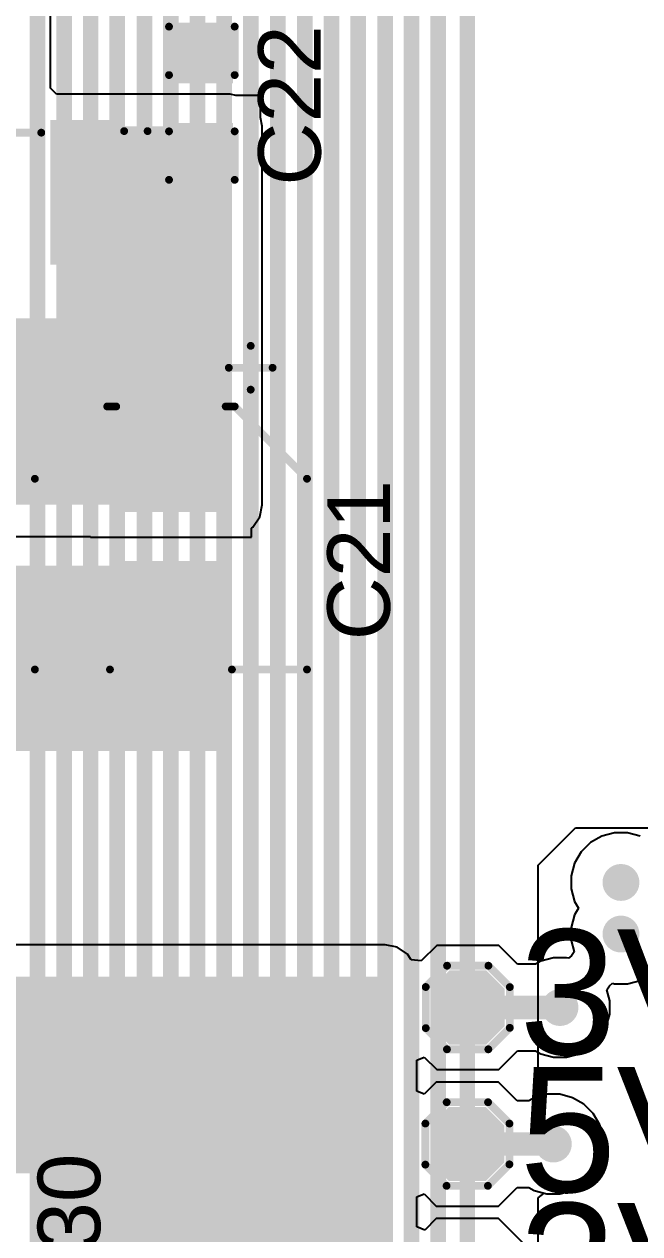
# Model space of a CAD drawing. Header units: millimetres. Extents: x 0 to 214, y 0 to 214.
# Drawn here: x 4.022 to 4.416, y 1.051 to 1.825 of the extents above; entities that cross this region are included whole.
import ezdxf

# ---------------------------------------------------------------- set-up
doc = ezdxf.new("R2010")
doc.units = ezdxf.units.MM
doc.header["$MEASUREMENT"] = 0
for name, color, linetype in [('BottomLayer', 5, 'Continuous'), ('BottomSolder', 6, 'Continuous'), ('TopLayer', 1, 'Continuous'), ('TopOverlay', 2, 'Continuous'), ('TopPaste', 8, 'Continuous'), ('TopSolder', 216, 'Continuous'), ('ViaHoleLayer', 16, 'Continuous')]:
    doc.layers.add(name, color=color, linetype=linetype)
doc.styles.add('Arial', font='', dxfattribs={"height": 0.2})
doc.styles.get('Arial').set_extended_font_data('Arial')

# ---------------------------------------------------------------- blocks, each defined once
blk = doc.blocks.new('T____________0_5___2')
at = {"layer": 'TopLayer'}
blk.add_hatch(color=1, dxfattribs=at).paths.add_polyline_path([(0.00984, 0.01969), (-0.00984, 0.01969), (-0.01969, 0.00984), (-0.01969, -0.00984), (-0.00984, -0.01969), (0.00984, -0.01969), (0.01969, -0.00984), (0.01969, 0.00984)])
at = {"layer": 'TopPaste'}
blk.add_hatch(color=8, dxfattribs=at).paths.add_polyline_path([(0.00984, 0.01969), (-0.00984, 0.01969), (-0.01969, 0.00984), (-0.01969, -0.00984), (-0.00984, -0.01969), (0.00984, -0.01969), (0.01969, -0.00984), (0.01969, 0.00984)])
at = {"layer": 'TopSolder'}
blk.add_hatch(color=216, dxfattribs=at).paths.add_polyline_path([(0.01184, 0.02369), (-0.01184, 0.02369), (-0.02369, 0.01184), (-0.02369, -0.01184), (-0.01184, -0.02369), (0.01184, -0.02369), (0.02369, -0.01184), (0.02369, 0.01184)])
at = {"layer": 'TopOverlay', "const_width": 0.005}
for points in [[(-0.02684, 0.01312), (-0.01321, 0.02675)], [(-0.01321, 0.02675), (0.01325, 0.02675)], [(0.01325, 0.02675), (0.02692, 0.01308)], [(-0.02684, -0.01316), (-0.02684, 0.01312)], [(0.02692, -0.01299), (0.02692, 0.01308)], [(-0.02684, -0.01316), (-0.01328, -0.02672)], [(0.01318, -0.02672), (0.02692, -0.01299)], [(-0.01328, -0.02672), (0.01318, -0.02672)]]:
    blk.add_lwpolyline(points, dxfattribs=at)
at = {"layer": 'TopOverlay', "const_width": 0.0025}
for points in [[(-0.01446, 0.02675, 1), (-0.01196, 0.02675, 1)], [(-0.01446, 0.02675, 1), (-0.01196, 0.02675, 1)], [(0.012, 0.02675, 1), (0.0145, 0.02675, 1)], [(0.012, 0.02675, 1), (0.0145, 0.02675, 1)], [(-0.02809, 0.01312, 1), (-0.02559, 0.01312, 1)], [(-0.02809, 0.01312, 1), (-0.02559, 0.01312, 1)], [(0.02567, 0.01308, 1), (0.02817, 0.01308, 1)], [(0.02567, 0.01308, 1), (0.02817, 0.01308, 1)], [(-0.02809, -0.01316, 1), (-0.02559, -0.01316, 1)], [(-0.02809, -0.01316, 1), (-0.02559, -0.01316, 1)], [(0.02567, -0.01299, 1), (0.02817, -0.01299, 1)], [(0.02567, -0.01299, 1), (0.02817, -0.01299, 1)], [(-0.01453, -0.02672, 1), (-0.01203, -0.02672, 1)], [(-0.01453, -0.02672, 1), (-0.01203, -0.02672, 1)], [(0.01193, -0.02672, 1), (0.01443, -0.02672, 1)], [(0.01193, -0.02672, 1), (0.01443, -0.02672, 1)]]:
    blk.add_lwpolyline(points, format="xyb", close=True, dxfattribs=at)
blk = doc.blocks.new('T____________0_5___219')
at = {"layer": 'TopLayer'}
blk.add_hatch(color=1, dxfattribs=at).paths.add_polyline_path([(0.00984, 0.01969), (-0.00984, 0.01969), (-0.01969, 0.00984), (-0.01969, -0.00984), (-0.00984, -0.01969), (0.00984, -0.01969), (0.01969, -0.00984), (0.01969, 0.00984)])
at = {"layer": 'TopPaste'}
blk.add_hatch(color=8, dxfattribs=at).paths.add_polyline_path([(0.00984, 0.01969), (-0.00984, 0.01969), (-0.01969, 0.00984), (-0.01969, -0.00984), (-0.00984, -0.01969), (0.00984, -0.01969), (0.01969, -0.00984), (0.01969, 0.00984)])
at = {"layer": 'TopSolder'}
blk.add_hatch(color=216, dxfattribs=at).paths.add_polyline_path([(0.01184, 0.02369), (-0.01184, 0.02369), (-0.02369, 0.01184), (-0.02369, -0.01184), (-0.01184, -0.02369), (0.01184, -0.02369), (0.02369, -0.01184), (0.02369, 0.01184)])
at = {"layer": 'TopOverlay', "const_width": 0.005}
for points in [[(-0.02684, 0.01312), (-0.01321, 0.02675)], [(-0.01321, 0.02675), (0.01325, 0.02675)], [(0.01325, 0.02675), (0.02692, 0.01308)], [(-0.02684, -0.01316), (-0.02684, 0.01312)], [(0.02692, -0.01299), (0.02692, 0.01308)], [(-0.02684, -0.01316), (-0.01328, -0.02672)], [(0.01318, -0.02672), (0.02692, -0.01299)], [(-0.01328, -0.02672), (0.01318, -0.02672)]]:
    blk.add_lwpolyline(points, dxfattribs=at)
at = {"layer": 'TopOverlay', "const_width": 0.0025}
for points in [[(-0.01446, 0.02675, 1), (-0.01196, 0.02675, 1)], [(-0.01446, 0.02675, 1), (-0.01196, 0.02675, 1)], [(0.012, 0.02675, 1), (0.0145, 0.02675, 1)], [(0.012, 0.02675, 1), (0.0145, 0.02675, 1)], [(-0.02809, 0.01312, 1), (-0.02559, 0.01312, 1)], [(-0.02809, 0.01312, 1), (-0.02559, 0.01312, 1)], [(0.02567, 0.01308, 1), (0.02817, 0.01308, 1)], [(0.02567, 0.01308, 1), (0.02817, 0.01308, 1)], [(-0.02809, -0.01316, 1), (-0.02559, -0.01316, 1)], [(-0.02809, -0.01316, 1), (-0.02559, -0.01316, 1)], [(0.02567, -0.01299, 1), (0.02817, -0.01299, 1)], [(0.02567, -0.01299, 1), (0.02817, -0.01299, 1)], [(-0.01453, -0.02672, 1), (-0.01203, -0.02672, 1)], [(-0.01453, -0.02672, 1), (-0.01203, -0.02672, 1)], [(0.01193, -0.02672, 1), (0.01443, -0.02672, 1)], [(0.01193, -0.02672, 1), (0.01443, -0.02672, 1)]]:
    blk.add_lwpolyline(points, format="xyb", close=True, dxfattribs=at)
blk = doc.blocks.new('SOT_223_334')
at = {"layer": 'TopLayer'}
for points in [[(-0.06398, 0.1565), (0.06398, 0.1565), (0.06398, 0.07185), (-0.06398, 0.07185)], [(-0.10925, -0.07185), (-0.07185, -0.07185), (-0.07185, -0.1565), (-0.10925, -0.1565)], [(-0.0187, -0.07185), (0.0187, -0.07185), (0.0187, -0.1565), (-0.0187, -0.1565)], [(0.07185, -0.07185), (0.10925, -0.07185), (0.10925, -0.1565), (0.07185, -0.1565)]]:
    blk.add_hatch(color=1, dxfattribs=at).paths.add_polyline_path(points)
at = {"layer": 'TopPaste'}
for points in [[(-0.06398, 0.1565), (0.06398, 0.1565), (0.06398, 0.07185), (-0.06398, 0.07185)], [(-0.10925, -0.07185), (-0.07185, -0.07185), (-0.07185, -0.1565), (-0.10925, -0.1565)], [(-0.0187, -0.07185), (0.0187, -0.07185), (0.0187, -0.1565), (-0.0187, -0.1565)], [(0.07185, -0.07185), (0.10925, -0.07185), (0.10925, -0.1565), (0.07185, -0.1565)]]:
    blk.add_hatch(color=8, dxfattribs=at).paths.add_polyline_path(points)
at = {"layer": 'TopSolder'}
for points in [[(-0.06798, 0.1605), (0.06798, 0.1605), (0.06798, 0.06785), (-0.06798, 0.06785)], [(-0.11325, -0.06785), (-0.06785, -0.06785), (-0.06785, -0.1605), (-0.11325, -0.1605)], [(-0.0227, -0.06785), (0.0227, -0.06785), (0.0227, -0.1605), (-0.0227, -0.1605)], [(0.06785, -0.06785), (0.11325, -0.06785), (0.11325, -0.1605), (0.06785, -0.1605)]]:
    blk.add_hatch(color=216, dxfattribs=at).paths.add_polyline_path(points)
at = {"layer": 'TopOverlay', "const_width": 0.005}
for points in [[(-0.129, 0.069), (-0.073, 0.069)], [(-0.129, -0.075), (-0.129, 0.069)], [(0.073, 0.069), (0.13, 0.069)], [(0.13, -0.075), (0.13, 0.069)], [(-0.129, -0.075), (-0.119, -0.075)], [(-0.066, -0.075), (-0.029, -0.075)], [(0.024, -0.076), (0.062, -0.076)], [(0.115, -0.075), (0.13, -0.075)]]:
    blk.add_lwpolyline(points, dxfattribs=at)
at = {"layer": 'TopOverlay'}
for points, const_width in [([(-0.13025, 0.069, 1), (-0.12775, 0.069, 1)], 0.0025), ([(-0.13025, 0.069, 1), (-0.12775, 0.069, 1)], 0.0025), ([(-0.07425, 0.069, 1), (-0.07175, 0.069, 1)], 0.0025), ([(0.07175, 0.069, 1), (0.07425, 0.069, 1)], 0.0025), ([(0.12875, 0.069, 1), (0.13125, 0.069, 1)], 0.0025), ([(0.12875, 0.069, 1), (0.13125, 0.069, 1)], 0.0025), ([(-0.13025, -0.075, 1), (-0.12775, -0.075, 1)], 0.0025), ([(-0.13025, -0.075, 1), (-0.12775, -0.075, 1)], 0.0025), ([(-0.12025, -0.075, 1), (-0.11775, -0.075, 1)], 0.0025), ([(-0.06725, -0.075, 1), (-0.06475, -0.075, 1)], 0.0025), ([(-0.03025, -0.075, 1), (-0.02775, -0.075, 1)], 0.0025), ([(0.02275, -0.076, 1), (0.02525, -0.076, 1)], 0.0025), ([(0.06075, -0.076, 1), (0.06325, -0.076, 1)], 0.0025), ([(0.11375, -0.075, 1), (0.11625, -0.075, 1)], 0.0025), ([(0.12875, -0.075, 1), (0.13125, -0.075, 1)], 0.0025), ([(0.12875, -0.075, 1), (0.13125, -0.075, 1)], 0.0025), ([(-0.1221, -0.111, 1), (-0.1419, -0.111, 1)], 0.01575), ([(-0.14584, -0.111, 1), (-0.13796, -0.111, 1)], 0.00787), ([(-0.12604, -0.111, 1), (-0.11816, -0.111, 1)], 0.00787)]:
    blk.add_lwpolyline(points, format="xyb", close=True, dxfattribs=dict(at, const_width=const_width))
blk = doc.blocks.new('C__0603_344')
at = {"layer": 'TopLayer'}
for points in [[(-0.015, 0.0175), (-0.015, -0.0175), (-0.045, -0.0175), (-0.045, 0.0175)], [(0.045, 0.0175), (0.045, -0.0175), (0.015, -0.0175), (0.015, 0.0175)]]:
    blk.add_hatch(color=1, dxfattribs=at).paths.add_polyline_path(points)
at = {"layer": 'TopPaste'}
for points in [[(-0.015, 0.0175), (-0.015, -0.0175), (-0.045, -0.0175), (-0.045, 0.0175)], [(0.045, 0.0175), (0.045, -0.0175), (0.015, -0.0175), (0.015, 0.0175)]]:
    blk.add_hatch(color=8, dxfattribs=at).paths.add_polyline_path(points)
at = {"layer": 'TopSolder'}
for points in [[(-0.01264, 0.01986), (-0.01264, -0.01986), (-0.04736, -0.01986), (-0.04736, 0.01986)], [(0.04736, 0.01986), (0.04736, -0.01986), (0.01264, -0.01986), (0.01264, 0.01986)]]:
    blk.add_hatch(color=216, dxfattribs=at).paths.add_polyline_path(points)
at = {"layer": 'TopOverlay', "const_width": 0.005}
for points in [[(-0.049, 0.021), (-0.049, -0.021)], [(-0.049, 0.021), (-0.018, 0.021)], [(0.018, 0.021), (0.049, 0.021)], [(0.049, 0.021), (0.049, -0.021)], [(-0.049, -0.021), (-0.018, -0.021)], [(0.018, -0.021), (0.049, -0.021)]]:
    blk.add_lwpolyline(points, dxfattribs=at)
at = {"layer": 'TopOverlay', "const_width": 0.0025}
for points in [[(-0.05025, 0.021, 1), (-0.04775, 0.021, 1)], [(-0.05025, 0.021, 1), (-0.04775, 0.021, 1)], [(-0.01925, 0.021, 1), (-0.01675, 0.021, 1)], [(0.01675, 0.021, 1), (0.01925, 0.021, 1)], [(0.04775, 0.021, 1), (0.05025, 0.021, 1)], [(0.04775, 0.021, 1), (0.05025, 0.021, 1)], [(-0.05025, -0.021, 1), (-0.04775, -0.021, 1)], [(-0.05025, -0.021, 1), (-0.04775, -0.021, 1)], [(-0.01925, -0.021, 1), (-0.01675, -0.021, 1)], [(0.01675, -0.021, 1), (0.01925, -0.021, 1)], [(0.04775, -0.021, 1), (0.05025, -0.021, 1)], [(0.04775, -0.021, 1), (0.05025, -0.021, 1)]]:
    blk.add_lwpolyline(points, format="xyb", close=True, dxfattribs=at)
blk = doc.blocks.new('RVT1E100M0405__345')
at = {"layer": 'TopLayer'}
for points in [[(-0.12205, 0.0315), (-0.01969, 0.0315), (-0.01969, -0.0315), (-0.12205, -0.0315)], [(0.01969, 0.0315), (0.12205, 0.0315), (0.12205, -0.0315), (0.01969, -0.0315)]]:
    blk.add_hatch(color=1, dxfattribs=at).paths.add_polyline_path(points)
at = {"layer": 'TopPaste'}
for points in [[(-0.12205, 0.0315), (-0.01969, 0.0315), (-0.01969, -0.0315), (-0.12205, -0.0315)], [(0.01969, 0.0315), (0.12205, 0.0315), (0.12205, -0.0315), (0.01969, -0.0315)]]:
    blk.add_hatch(color=8, dxfattribs=at).paths.add_polyline_path(points)
at = {"layer": 'TopSolder'}
for points in [[(-0.12605, 0.0355), (-0.01569, 0.0355), (-0.01569, -0.0355), (-0.12605, -0.0355)], [(0.01569, 0.0355), (0.12605, 0.0355), (0.12605, -0.0355), (0.01569, -0.0355)]]:
    blk.add_hatch(color=216, dxfattribs=at).paths.add_polyline_path(points)
at = {"layer": 'TopOverlay', "const_width": 0.005}
for points in [[(-0.08325, 0.04075), (-0.037, 0.087)], [(0.085, 0.087), (-0.037, 0.087)], [(0.085, 0.039), (0.085, 0.087)], [(-0.108, 0.037), (-0.108, 0.065)], [(-0.094, 0.051), (-0.122, 0.051)], [(-0.08325, 0.035), (-0.08325, 0.04075)], [(-0.08325, -0.04075), (-0.08325, -0.035)], [(-0.037, -0.087), (-0.08325, -0.04075)], [(0.085, -0.087), (0.085, -0.039)], [(0.085, -0.087), (-0.037, -0.087)]]:
    blk.add_lwpolyline(points, dxfattribs=at)
at = {"layer": 'TopOverlay', "const_width": 0.0025}
for points in [[(-0.03825, 0.087, 1), (-0.03575, 0.087, 1)], [(-0.03825, 0.087, 1), (-0.03575, 0.087, 1)], [(0.08375, 0.087, 1), (0.08625, 0.087, 1)], [(0.08375, 0.087, 1), (0.08625, 0.087, 1)], [(-0.10925, 0.065, 1), (-0.10675, 0.065, 1)], [(-0.12325, 0.051, 1), (-0.12075, 0.051, 1)], [(-0.09525, 0.051, 1), (-0.09275, 0.051, 1)], [(-0.10925, 0.037, 1), (-0.10675, 0.037, 1)], [(-0.0845, 0.04075, 1), (-0.082, 0.04075, 1)], [(-0.0845, 0.04075, 1), (-0.082, 0.04075, 1)], [(0.08375, 0.039, 1), (0.08625, 0.039, 1)], [(-0.0845, 0.035, 1), (-0.082, 0.035, 1)], [(-0.0845, -0.035, 1), (-0.082, -0.035, 1)], [(-0.0845, -0.04075, 1), (-0.082, -0.04075, 1)], [(-0.0845, -0.04075, 1), (-0.082, -0.04075, 1)], [(0.08375, -0.039, 1), (0.08625, -0.039, 1)], [(-0.03825, -0.087, 1), (-0.03575, -0.087, 1)], [(-0.03825, -0.087, 1), (-0.03575, -0.087, 1)], [(0.08375, -0.087, 1), (0.08625, -0.087, 1)], [(0.08375, -0.087, 1), (0.08625, -0.087, 1)]]:
    blk.add_lwpolyline(points, format="xyb", close=True, dxfattribs=at)

msp = doc.modelspace()

# ---------------------------------------------------------------- hatches: boundary and pattern name
at = {"layer": 'BottomLayer'}
h = msp.add_hatch(color=5, dxfattribs=at)
edge = h.paths.add_edge_path()
edge.add_arc((4.404, 1.276), 0.01181, 0, 360)
h = msp.add_hatch(color=5, dxfattribs=at)
edge = h.paths.add_edge_path()
edge.add_arc((4.404, 1.243), 0.01181, 0, 360)
h = msp.add_hatch(color=5, dxfattribs=at)
edge = h.paths.add_edge_path()
edge.add_arc((4.365, 1.196), 0.01181, 0, 360)
h = msp.add_hatch(color=5, dxfattribs=at)
edge = h.paths.add_edge_path()
edge.add_arc((4.36075, 1.10868), 0.01181, 0, 360)
at = {"layer": 'BottomSolder'}
h = msp.add_hatch(color=6, dxfattribs=at)
edge = h.paths.add_edge_path()
edge.add_arc((4.404, 1.276), 0.00591, 0, 360)
h = msp.add_hatch(color=6, dxfattribs=at)
edge = h.paths.add_edge_path()
edge.add_arc((4.404, 1.243), 0.00591, 0, 360)
at = {"layer": 'TopLayer'}
for points in [[(4.04313, 1.51759), (4.15418, 1.51759), (4.15418, 1.75972), (4.04313, 1.75972)], [(3.42799, 1.51759), (4.15418, 1.51759), (4.15418, 1.6369), (3.42799, 1.6369)], [(3.89348, 1.36011), (4.15418, 1.36011), (4.15418, 1.47871), (3.89348, 1.47871)], [(3.771, 1.08997), (4.25314, 1.08997), (4.25314, 1.21568), (3.771, 1.21568)], [(4.03087, 0.81924), (4.25314, 0.81924), (4.25314, 1.21568), (4.03087, 1.21568)]]:
    msp.add_hatch(color=1, dxfattribs=at).paths.add_polyline_path(points)
h = msp.add_hatch(color=1, dxfattribs=at)
edge = h.paths.add_edge_path()
edge.add_arc((4.404, 1.276), 0.01181, 0, 360)
h = msp.add_hatch(color=1, dxfattribs=at)
edge = h.paths.add_edge_path()
edge.add_arc((4.404, 1.243), 0.01181, 0, 360)
h = msp.add_hatch(color=1, dxfattribs=at)
edge = h.paths.add_edge_path()
edge.add_arc((4.365, 1.196), 0.01181, 0, 360)
h = msp.add_hatch(color=1, dxfattribs=at)
edge = h.paths.add_edge_path()
edge.add_arc((4.36075, 1.10868), 0.01181, 0, 360)
at = {"layer": 'TopSolder'}
h = msp.add_hatch(color=216, dxfattribs=at)
edge = h.paths.add_edge_path()
edge.add_arc((4.404, 1.276), 0.00591, 0, 360)
h = msp.add_hatch(color=216, dxfattribs=at)
edge = h.paths.add_edge_path()
edge.add_arc((4.404, 1.243), 0.00591, 0, 360)
at = {"layer": 'ViaHoleLayer'}
h = msp.add_hatch(color=16, dxfattribs=at)
edge = h.paths.add_edge_path()
edge.add_arc((4.404, 1.276), 0.00591, 0, 360)
h = msp.add_hatch(color=16, dxfattribs=at)
edge = h.paths.add_edge_path()
edge.add_arc((4.404, 1.243), 0.00591, 0, 360)
h = msp.add_hatch(color=16, dxfattribs=at)
edge = h.paths.add_edge_path()
edge.add_arc((4.365, 1.196), 0.00591, 0, 360)
h = msp.add_hatch(color=16, dxfattribs=at)
edge = h.paths.add_edge_path()
edge.add_arc((4.36075, 1.10868), 0.00591, 0, 360)

# ---------------------------------------------------------------- linework, layer by layer
at = {"layer": 'BottomLayer'}
for p, q in [((4.351, 1.287), (4.375, 1.311)), ((4.375, 1.311), (4.5, 1.311)), ((4.351, 1.14311), (4.351, 1.287)), ((4.35497, 1.14006), (4.351, 1.14311)), ((4.35656, 1.14049), (4.35497, 1.14006)), ((4.36493, 1.14049), (4.35656, 1.14049)), ((4.37302, 1.13832), (4.36493, 1.14049)), ((4.38028, 1.13413), (4.37302, 1.13832)), ((4.3862, 1.12821), (4.38028, 1.13413)), ((4.39039, 1.12096), (4.3862, 1.12821)), ((4.39256, 1.11287), (4.39039, 1.12096)), ((4.39256, 1.10449), (4.39256, 1.11287)), ((4.39039, 1.0964), (4.39256, 1.10449)), ((4.3862, 1.08915), (4.39039, 1.0964)), ((4.37302, 1.07904), (4.38028, 1.08322)), ((4.38028, 1.08322), (4.3862, 1.08915)), ((4.351, 1.07425), (4.35497, 1.07729)), ((4.35497, 1.07729), (4.35656, 1.07687)), ((4.35656, 1.07687), (4.36493, 1.07687)), ((4.36493, 1.07687), (4.37302, 1.07904)), ((4.351, 0.155), (4.351, 1.07425))]:
    msp.add_line(p, q, dxfattribs=at)
at = {"layer": 'BottomLayer', "const_width": 0.01}
for points in [[(4.13322, 0.50993), (4.13322, 2.52296)], [(4.15022, 2.372), (4.15022, 0.50289)], [(4.25314, 0.46156), (4.25314, 2.35578)], [(4.27014, 0.45452), (4.27014, 2.17547)], [(4.06487, 0.53774), (4.06487, 2.13395)], [(4.08187, 2.128), (4.08187, 0.5307)], [(4.09922, 2.128), (4.09922, 0.52401)], [(4.11622, 2.128), (4.11622, 0.51697)], [(4.16722, 2.128), (4.16722, 0.49585)], [(4.18452, 2.128), (4.18452, 0.48911)], [(4.20187, 2.128), (4.20187, 0.48241)], [(4.21887, 2.128), (4.21887, 0.47537)], [(4.23587, 2.128), (4.23587, 0.46833)], [(4.28714, 0.4336), (4.28714, 2.12583)], [(4.03087, 0.55183), (4.03087, 2.11987)], [(4.04787, 0.54478), (4.04787, 2.12096)], [(4.30575, 0.4116), (4.30575, 2.0785)]]:
    msp.add_lwpolyline(points, dxfattribs=at)
at = {"layer": 'TopLayer'}
for p, q in [((4.03926, 1.78401), (4.03926, 1.84052)), ((4.04313, 1.78011), (4.03926, 1.78401)), ((4.15418, 1.78011), (4.04313, 1.78011)), ((4.15777, 1.7794), (4.15418, 1.78011)), ((4.17348, 1.7794), (4.15777, 1.7794)), ((4.17348, 1.7652), (4.17348, 1.7794)), ((4.17457, 1.75972), (4.17348, 1.7652)), ((4.17457, 1.51759), (4.17457, 1.75972)), ((4.17302, 1.50979), (4.17457, 1.51759)), ((4.1686, 1.50317), (4.17302, 1.50979)), ((4.16772, 1.50259), (4.1686, 1.50317)), ((4.16772, 1.49689), (4.16772, 1.50259)), ((3.42799, 1.4972), (4.06473, 1.4972)), ((4.06473, 1.4972), (4.06473, 1.49689)), ((4.06473, 1.49689), (4.16772, 1.49689)), ((4.39981, 1.30781), (4.39172, 1.30564)), ((4.40819, 1.30781), (4.39981, 1.30781)), ((4.41628, 1.30564), (4.40819, 1.30781)), ((4.38447, 1.30146), (4.37854, 1.29553)), ((4.39172, 1.30564), (4.38447, 1.30146)), ((4.37854, 1.29553), (4.37436, 1.28828)), ((4.37436, 1.28828), (4.37219, 1.28019)), ((4.37219, 1.28019), (4.37219, 1.27181)), ((4.37219, 1.27181), (4.37436, 1.26372)), ((4.37436, 1.26372), (4.37679, 1.2595)), ((4.37436, 1.25528), (4.37219, 1.24719)), ((4.37679, 1.2595), (4.37436, 1.25528)), ((4.37219, 1.24719), (4.37219, 1.23881)), ((4.37219, 1.23881), (4.3741, 1.23167)), ((4.25314, 1.23608), (3.771, 1.23608)), ((4.26094, 1.23452), (4.25314, 1.23608)), ((4.26756, 1.2301), (4.26094, 1.23452)), ((4.28616, 1.23568), (4.27624, 1.22577)), ((4.32584, 1.23568), (4.28616, 1.23568)), ((4.33779, 1.22374), (4.32584, 1.23568)), ((4.3741, 1.23167), (4.37236, 1.22906)), ((4.26994, 1.22654), (4.26756, 1.2301)), ((4.27624, 1.22577), (4.26994, 1.22654)), ((4.34942, 1.22374), (4.33779, 1.22374)), ((4.35272, 1.22564), (4.34942, 1.22374)), ((4.36081, 1.22781), (4.35272, 1.22564)), ((4.36919, 1.22781), (4.36081, 1.22781)), ((4.37046, 1.22747), (4.36919, 1.22781)), ((4.37236, 1.22906), (4.37046, 1.22747)), ((4.3949, 1.20733), (4.39664, 1.20994)), ((4.39681, 1.20019), (4.3949, 1.20733)), ((4.39664, 1.20994), (4.39854, 1.21153)), ((4.39854, 1.21153), (4.39981, 1.21119)), ((4.39981, 1.21119), (4.40819, 1.21119)), ((4.40819, 1.21119), (4.41628, 1.21336)), ((4.39681, 1.19181), (4.39681, 1.20019)), ((4.39464, 1.18372), (4.39681, 1.19181)), ((4.38453, 1.17054), (4.39046, 1.17647)), ((4.39046, 1.17647), (4.39464, 1.18372)), ((4.32584, 1.15631), (4.33779, 1.16826)), ((4.33779, 1.16826), (4.34942, 1.16826)), ((4.34942, 1.16826), (4.35272, 1.16636)), ((4.37728, 1.16636), (4.38453, 1.17054)), ((4.27353, 1.16241), (4.27815, 1.16432)), ((4.27353, 1.14253), (4.27353, 1.16241)), ((4.27815, 1.16432), (4.28616, 1.15631)), ((4.35272, 1.16636), (4.36081, 1.16419)), ((4.36081, 1.16419), (4.36919, 1.16419)), ((4.36919, 1.16419), (4.37728, 1.16636)), ((4.28616, 1.15631), (4.32584, 1.15631)), ((4.2859, 1.14836), (4.27815, 1.14061)), ((4.32559, 1.14836), (4.2859, 1.14836)), ((4.33754, 1.13642), (4.32559, 1.14836)), ((4.27815, 1.14061), (4.27353, 1.14253)), ((4.34847, 1.13832), (4.34517, 1.13642)), ((4.35656, 1.14049), (4.34847, 1.13832)), ((4.36493, 1.14049), (4.35656, 1.14049)), ((4.37302, 1.13832), (4.36493, 1.14049)), ((4.38028, 1.13413), (4.37302, 1.13832)), ((4.34517, 1.13642), (4.33754, 1.13642)), ((4.3862, 1.12821), (4.38028, 1.13413)), ((4.39039, 1.12096), (4.3862, 1.12821)), ((4.39256, 1.11287), (4.39039, 1.12096)), ((4.39256, 1.10449), (4.39256, 1.11287)), ((4.39039, 1.0964), (4.39256, 1.10449)), ((4.3862, 1.08915), (4.39039, 1.0964)), ((4.37302, 1.07904), (4.38028, 1.08322)), ((4.38028, 1.08322), (4.3862, 1.08915)), ((4.27353, 1.07483), (4.27815, 1.07674)), ((4.27815, 1.07674), (4.2859, 1.06899)), ((4.32559, 1.06899), (4.33754, 1.08094)), ((4.33754, 1.08094), (4.34517, 1.08094)), ((4.34517, 1.08094), (4.34847, 1.07904)), ((4.34847, 1.07904), (4.35656, 1.07687)), ((4.35656, 1.07687), (4.36493, 1.07687)), ((4.36493, 1.07687), (4.37302, 1.07904)), ((4.27353, 1.05574), (4.27353, 1.07483)), ((4.2859, 1.06899), (4.32559, 1.06899)), ((4.2859, 1.06104), (4.27853, 1.05367)), ((4.32559, 1.06104), (4.2859, 1.06104)), ((4.34543, 1.0412), (4.32559, 1.06104)), ((4.27853, 1.05367), (4.27353, 1.05574))]:
    msp.add_line(p, q, dxfattribs=at)
for points, const_width in [([(4.11481, 1.42816), (4.14668, 1.46003)], 0.015), ([(4.11481, 1.39948), (4.11481, 1.42816)], 0.015), ([(3.94647, 1.41941), (4.02383, 1.41941)], 0.02), ([(4.306, 1.196), (4.365, 1.196)], 0.015), ([(4.30575, 1.10868), (4.36075, 1.10868)], 0.015)]:
    msp.add_lwpolyline(points, dxfattribs=dict(at, const_width=const_width))
for points, const_width in [([(4.14293, 1.46003, 1), (4.15043, 1.46003, 1)], 0.0075), ([(4.11106, 1.42816, 1), (4.11856, 1.42816, 1)], 0.0075), ([(4.11106, 1.42816, 1), (4.11856, 1.42816, 1)], 0.0075), ([(4.01883, 1.41941, 1), (4.02883, 1.41941, 1)], 0.01), ([(4.11106, 1.39948, 1), (4.11856, 1.39948, 1)], 0.0075), ([(4.30225, 1.196, 1), (4.30975, 1.196, 1)], 0.0075), ([(4.36125, 1.196, 1), (4.36875, 1.196, 1)], 0.0075), ([(4.302, 1.10868, 1), (4.3095, 1.10868, 1)], 0.0075), ([(4.357, 1.10868, 1), (4.3645, 1.10868, 1)], 0.0075)]:
    msp.add_lwpolyline(points, format="xyb", close=True, dxfattribs=dict(at, const_width=const_width))

# ---------------------------------------------------------------- block references
for name, p in [('SOT_223_334', (3.97128, 1.83157)), ('T____________0_5___2', (4.306, 1.196)), ('T____________0_5___219', (4.30575, 1.10868))]:
    msp.add_blockref(name, p)
for name, p, rotation in [('C__0603_344', (4.13598, 1.7744), 90), ('RVT1E100M0405__345', (4.11622, 1.4972), 270)]:
    msp.add_blockref(name, p, dxfattribs=dict(rotation=rotation))

# ---------------------------------------------------------------- texts
at = {"layer": 'TopOverlay', "style": 'Arial'}
for s, height, rotation, p in [('C22', 0.04, 90, (4.21199, 1.72168)), ('C21', 0.04, 90, (4.25621, 1.43087)), ('3V3', 0.08, 360, (4.339, 1.16594)), ('5V', 0.08, 360, (4.339, 1.07794)), ('R130', 0.04, 90, (4.07099, 0.96902)), ('3V8', 0.08, 360, (4.339, 0.99094))]:
    msp.add_text(s, height=height, rotation=rotation, dxfattribs=at).set_placement(p)

doc.saveas('drawing.dxf')
